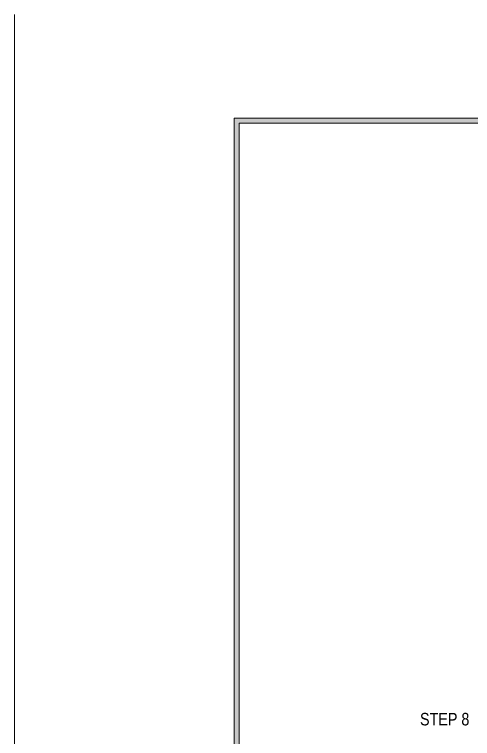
# Model space of a CAD drawing. Header units: inches. Extents: x -26 to 76, y -15 to 22.
# Drawn here: x -26.16 to -14.71, y 3.5 to 21.6 of the extents above; entities that cross this region are included whole.
import ezdxf

# ---------------------------------------------------------------- set-up
doc = ezdxf.new("R2010")
doc.units = ezdxf.units.IN
doc.header["$MEASUREMENT"] = 0
for name, color, linetype, lineweight in [('.ATI-HATCH', 7, 'Continuous', 0), ('G-ANNO-TTLB', 7, 'Continuous', 0), ('G-ANNO-TTLB_1', 7, 'Continuous', 0)]:
    doc.layers.add(name, color=color, linetype=linetype, lineweight=lineweight)

msp = doc.modelspace()

# ---------------------------------------------------------------- hatches: boundary and pattern name
at = {"layer": 'G-ANNO-TTLB', "true_color": 0xff00ff, "transparency": 33554687}
h = msp.add_hatch(color=6, dxfattribs=at)
edge = h.paths.add_edge_path()
edge.add_spline(control_points=[(20.034, -15.135), (20.034, -15.135), (-20.666, -15.135), (-20.666, -15.135), (-20.666, -15.135), (-20.666, 19.001), (-20.666, 19.001), (-20.666, 19.001), (20.034, 19.001), (20.034, 19.001), (20.034, 19.001), (20.034, -15.135), (20.034, -15.135)], knot_values=[0, 0, 0, 0, 1, 1, 1, 2, 2, 2, 3, 3, 3, 4, 4, 4, 4], degree=3, periodic=0)
edge = h.paths.add_edge_path()
edge.add_spline(control_points=[(-20.541, 18.876), (-20.541, 18.876), (-20.541, -15.01), (-20.541, -15.01), (-20.541, -15.01), (19.909, -15.01), (19.909, -15.01), (19.909, -15.01), (19.909, 18.876), (19.909, 18.876), (19.909, 18.876), (-20.541, 18.876), (-20.541, 18.876)], knot_values=[0, 0, 0, 0, 1, 1, 1, 2, 2, 2, 3, 3, 3, 4, 4, 4, 4], degree=3, periodic=0)
edge.add_line((-20.541, 18.876), (-20.541, 18.876))

# ---------------------------------------------------------------- linework, layer by layer
at = {"layer": 'G-ANNO-TTLB', "color": 6, "lineweight": 9, "true_color": 0xff00ff}
for p, q in [((20.034, 19.001), (-20.666, 19.001)), ((-20.666, 19.001), (-20.666, -15.135)), ((19.909, 18.876), (-20.541, 18.876)), ((-20.541, 18.876), (-20.541, -15.01)), ((-20.541, 18.876), (19.909, 18.876)), ((-20.541, -15.01), (-20.541, 18.876))]:
    msp.add_line(p, q, dxfattribs=at)
at = {"layer": 'G-ANNO-TTLB'}
for points in [[(20.034, -15.135), (20.034, -15.135), (-20.666, -15.135), (-20.666, -15.135), (-20.666, -15.135), (-20.666, 19.001), (-20.666, 19.001), (-20.666, 19.001), (20.034, 19.001), (20.034, 19.001), (20.034, 19.001), (20.034, -15.135), (20.034, -15.135)], [(-20.541, 18.876), (-20.541, 18.876), (-20.541, -15.01), (-20.541, -15.01), (-20.541, -15.01), (19.909, -15.01), (19.909, -15.01), (19.909, -15.01), (19.909, 18.876), (19.909, 18.876), (19.909, 18.876), (-20.541, 18.876), (-20.541, 18.876)]]:
    msp.add_open_spline(points, degree=3, knots=[0, 0, 0, 0, 1, 1, 1, 2, 2, 2, 3, 3, 3, 4, 4, 4, 4], dxfattribs=at)
at = {"layer": 'G-ANNO-TTLB_1', "color": 6, "lineweight": 9, "true_color": 0xff00ff}
msp.add_line((-26.16, 21.595), (-26.16, -14.416), dxfattribs=at)

# ---------------------------------------------------------------- texts
at = {"layer": '.ATI-HATCH', "insert": (-16.023, 3.827), "char_height": 0.2, "attachment_point": 7}
msp.add_mtext('\\C18;\\c0;\\FArial Narrow|b0|i0|c1;\\H0.312594;\\W1.000000;STEP 8', dxfattribs=at)

doc.saveas('drawing.dxf')
